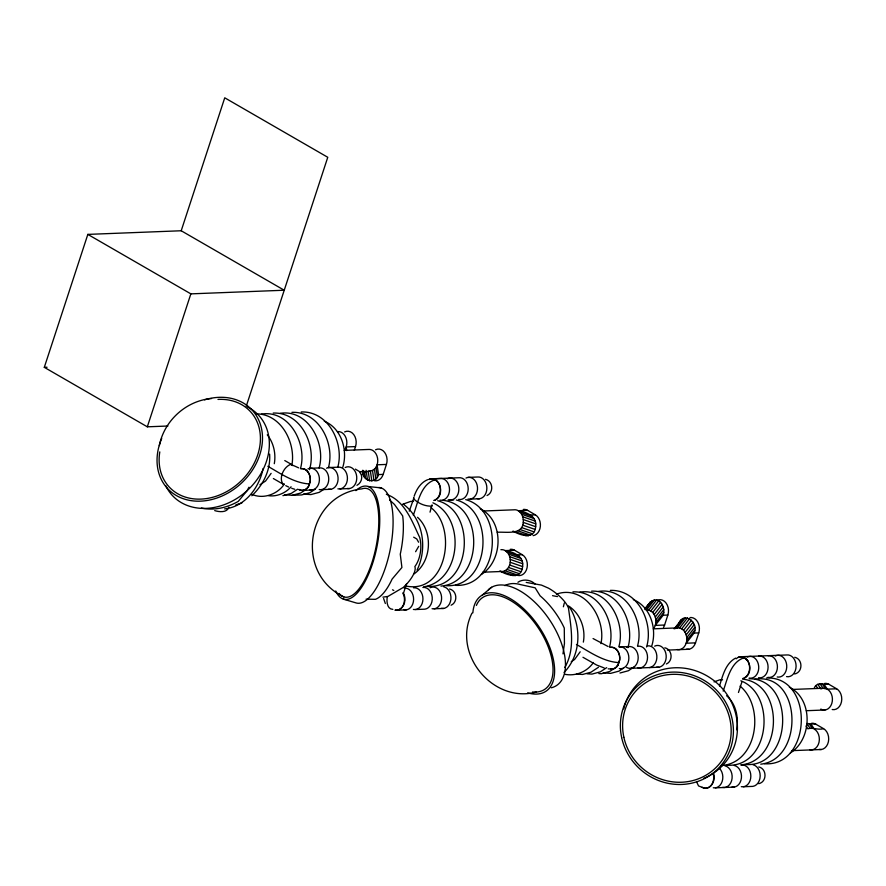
<?xml version="1.0" encoding="UTF-8"?>
<svg xmlns="http://www.w3.org/2000/svg" width="886" height="886" viewBox="0 0 886 886"><rect width="100%" height="100%" fill="white"/><g stroke="black" fill="none" stroke-linecap="round" stroke-linejoin="round"><path stroke-width="1.33" d="M482.859 572.212L502.949 571.437C512.019 569.277 512.584 555.157 505.186 550.594A10.931 8.384 87.8 0 0 500.878 549.708M499.892 570.972C507.899 575.612 521.444 579.721 522.618 566.575C524.268 556.33 513.515 551.878 505.186 550.594L514.522 550.228L522.242 554.691A10.931 8.384 87.8 0 1 527.07 567.782A10.931 8.384 87.8 0 1 517.823 575.457M497.256 532.276C505.939 531.589 522.308 535.465 523.283 522.408C523.681 518.011 522.12 513.149 518.244 510.713A10.931 8.384 87.8 0 0 513.946 509.815L483.125 511.012M512.95 531.079C520.968 535.731 534.502 539.84 535.687 526.694C537.337 516.449 526.572 511.986 518.244 510.713L527.58 510.347L535.31 514.81A10.931 8.384 87.8 0 1 540.349 526.505A10.931 8.384 87.8 0 1 533.073 535.642M656.969 600.387A10.931 8.384 87.8 0 1 666.106 603.078A10.931 8.384 87.8 0 1 667.856 615.05L664.589 625.018L655.252 625.383C657.467 619.203 654.078 609.646 646.492 610.055L654.422 599.9C662.008 599.49 665.397 609.059 663.182 615.227L655.252 625.383A10.931 8.384 87.8 0 1 654.145 627.809M677.281 649.549A10.931 8.384 87.8 0 0 686.163 643.225C688.367 637.045 684.989 627.487 677.391 627.897L653.281 628.838M689.995 617.564A10.931 8.384 87.8 0 1 698.755 632.892L695.499 642.859L686.163 643.225L694.092 633.069C699.619 622.537 682.862 610.443 678.643 624.154M269.621 454.064C270.817 469.912 263.197 485.074 251.812 495.75M387.171 597.419C386.595 601.749 387.082 609.18 392.841 609.358M562.987 653.868L564.437 643.657L564.282 628.041A52.772 27.699 55.8 0 0 540.117 595.835L535.155 587.839L520.791 584.682A52.772 27.699 55.8 0 0 504.909 585.657M228.809 507.301C227.104 512.861 219.13 512.019 214.7 510.602M274.295 463.688C276.1 453.743 273.641 442.756 267.262 434.838M291.882 465.216C296.013 442.712 281.05 413.507 255.777 413.862M300.432 468.705C307.52 444.473 289.667 409.609 261.492 414.061M309.502 469.635C316.789 445.569 301.074 412.034 273.22 413.053M319.104 467.985C326.192 443.742 308.339 408.889 280.164 413.33M328.44 467.62C335.063 443.82 319.204 411.27 291.893 412.333M337.776 467.254C344.399 443.454 328.54 410.905 301.229 411.968M342.782 467.265C348.032 450.354 341.531 428.204 324.254 421.171M583.353 642.117C585.867 628.562 580.186 613.3 568.303 605.836M600.941 643.646C606.456 618.683 584.472 584.228 556.452 594.141M609.49 647.145C616.113 623.345 600.254 590.796 572.943 591.848M618.827 646.78C625.915 622.537 608.062 587.684 579.887 592.136M627.897 647.699C635.184 623.633 619.469 590.109 591.615 591.128M637.499 646.049C644.587 621.817 626.734 586.964 598.559 591.405M646.57 646.979C653.857 622.913 638.142 589.378 610.288 590.397M651.841 645.706C657.091 628.794 650.59 606.633 633.313 599.612M299.036 489.46A10.898 8.052 89.6 0 0 308.561 486.403L310.233 481.231A10.898 8.052 89.6 0 0 301.45 468.661M610.21 668.941A10.931 8.384 87.8 0 0 616.423 667.003L617.985 665.043L619.679 659.882A10.909 8.052 89.6 0 0 610.897 647.323M298.66 489.471A10.931 8.384 87.8 0 0 308.538 486.392L310.244 481.231A10.931 8.384 87.8 0 0 300.886 468.639M616.423 667.003L617.996 665.043L619.691 659.882A10.931 8.384 87.8 0 0 610.332 647.289M736.654 729.809C738.824 717.915 736.133 703.872 726.609 695.743M418.713 546.33L415.6 551.712M159.347 445.603C164.076 420.761 186.259 400.561 211.521 398.545M263.109 468.484C259.321 487.555 245.112 506.814 224.59 508.907M167.919 426.011L147.32 426.819L44.3 367.336L87.836 234.391L181.209 230.759L284.229 290.231L190.855 293.864L87.836 234.391M181.209 230.759L224.745 97.814L327.765 157.287L246.242 406.242M147.32 426.819L190.855 293.864M354.3 450.321L355.53 446.588A10.931 8.384 87.8 0 0 353.78 434.616A10.931 8.384 87.8 0 0 344.643 431.914M374.291 480.721A10.931 8.384 87.8 0 0 383.173 474.398L386.429 464.43A10.931 8.384 87.8 0 0 384.679 452.458A10.931 8.384 87.8 0 0 375.553 449.767M409.254 511.178L414.028 497.611M413.319 515.176C417.871 503.093 420.595 484.011 435.292 479.725L437.197 481.22A10.898 8.207 83.9 0 1 440.408 492.749A10.898 8.207 83.9 0 1 433.73 500.457M403.584 592.889L406.563 583.774M430.02 512.141L432.014 504.876M719.498 685.985C722.655 675.963 725.446 663.548 735.579 658.099M723.186 691.113C727.384 679.44 730.529 661.654 744.517 657.667L747.939 661.233A10.931 8.384 87.8 0 1 744.406 677.845M738.459 692.487L741.87 682.065M414.139 496.282C416.442 489.46 420.706 482.471 427.65 479.691M471.972 613.156C451.672 653.392 492.705 703.794 536.218 692.066M417.04 570.141C427.65 548.29 423.397 519.163 403.374 504.189M345.086 449.379L346.193 446.943A10.931 8.384 87.8 0 0 337.433 431.626M359.694 471.618C365.929 471.717 375.088 472.592 377.093 464.796A10.931 8.384 87.8 0 0 368.332 449.468L344.222 450.398M362.452 471.241C361.831 480.888 376.118 484.963 378.499 474.586L377.093 464.796L386.429 464.43M647.732 606.312L650.402 601.915L654.422 599.9M271.127 473.368L265.534 481.065L259.952 484.742M580.186 651.797L574.593 659.494L571.248 661.698M248.955 487.222L247.006 490.8L238.279 501.376A52.772 42.439 -43 0 1 201.377 508.032M563.385 606.788L564.282 603.078M564.814 667.457C575.324 649.372 571.105 627.731 568.48 608.117A22.017 7.908 38.1 0 0 548.467 588.16L541.479 585.103L526.218 582.412M648.84 603.875L644.875 608.959L650.402 601.915M645.163 609.701L652.306 600.564M648.685 610.133L656.615 599.977M650.789 610.952L658.73 600.797M652.683 612.447L660.613 602.292M654.211 614.519L662.152 604.363M655.297 617.021L663.226 606.877M655.85 619.801L663.78 609.646M655.828 622.648L663.769 612.492M674.168 628.905L681.312 619.768M675.464 628.207L677.048 626.18M683.206 618.406L675.276 628.562L677.391 627.897L685.332 617.741M679.584 627.975L687.525 617.83M681.699 628.794L689.629 618.638M683.582 630.289L691.523 620.134M685.122 632.36L693.051 622.205M686.207 634.863L694.137 624.719M686.761 637.643L694.69 627.487M686.739 640.489L694.668 630.345M814.367 687.58C817.39 681.511 823.925 684.8 828.919 684.324L836.639 688.787A10.931 8.384 87.8 0 1 841.467 701.878A10.931 8.384 87.8 0 1 832.22 709.542M284.351 484.066C277.562 494.277 263.386 499.494 251.956 494.388M291.095 486.802C285.669 493.059 276.93 496.88 268.613 495.706M593.41 662.495C587.219 671.776 575.535 676.516 564.626 674.257M432.158 505.629L431.67 506.127C425.191 506.427 418.247 503.414 413.673 498.862L413.529 498.109M564.039 672.474C580.884 655.407 581.98 626.823 569.432 606.921M482.316 595.038L491.619 587.274M517.922 582.279C522.873 578.802 530.758 579.599 534.956 583.952M414.116 573.851C431.726 561.514 433.332 531.711 417.55 517.313M481.386 574.46C503.314 560.639 504.245 520.724 480.278 508.763M790.445 752.89C812.373 739.068 813.315 699.154 789.337 687.193M356.936 485.34C360.547 483.479 362.573 479.093 361.399 475.151M487.034 495.54C494.011 492.383 492.981 481.065 485.495 479.315M451.118 605.227C458.095 602.059 457.054 590.752 449.579 589.002M666.383 664.002C673.36 660.834 672.319 649.527 664.832 647.777M297.641 489.205L291.261 493.413L282.911 495.662M305.914 489.548L300.598 493.048L292.247 495.296L284.816 494.809M315.25 489.183L309.934 492.694L301.583 494.942L292.247 495.296M323.523 489.526L319.27 492.328L310.92 494.576L303.488 494.089M598.427 667.302L590.984 672.208L582.634 674.456L576.443 674.058M606.7 667.645L600.32 671.854L591.97 674.102L587.019 673.77M613.909 668.686L609.657 671.488L601.306 673.737L598.825 673.57M623.246 668.321L618.993 671.123L610.642 673.371L603.211 672.884M633.645 667.258L628.329 670.757L619.978 673.006M402.665 504.267L410.75 501.398L413.507 501.41M714.038 681.888L719.809 679.828L722.566 679.85M754.85 679.197C802.295 672.053 804.211 759.612 760.742 764.175M235.864 504.876L241.856 502.982M794.62 673.991C802.993 672.33 803.015 659.106 794.72 657.257M819.162 749.423A10.931 8.384 87.8 0 0 828.399 741.759A10.931 8.384 87.8 0 0 823.581 728.669C818.177 730.308 812.96 727.229 807.822 728.801L805.983 726.011M758.704 783.678C767.077 782.017 767.099 768.782 758.793 766.944M382.918 597.142L387.946 596.422L403.374 587.374A22.017 8.151 -43.9 0 0 414.847 566.586A22.017 12.027 -83.5 0 0 419.709 537.514C411.968 521.201 404.924 500.834 386.329 494.255M428.979 479.481A10.898 8.207 83.9 0 1 433.188 478.894L440.098 478.484A10.931 8.384 87.8 0 1 449.523 489.648A10.931 8.384 87.8 0 1 439.977 500.136M44.3 367.336L47.047 367.236M355.53 446.588L346.193 446.943L346.714 450.62M310 468.284L319.337 467.919A10.931 8.384 87.8 0 1 328.75 479.093A10.931 8.384 87.8 0 1 319.215 489.57M328.673 467.553L338.009 467.188A10.931 8.384 87.8 0 1 347.434 478.362A10.931 8.384 87.8 0 1 337.887 488.839M378.499 474.586L383.173 474.398M430.995 478.839L458.771 477.753A10.931 8.384 87.8 0 1 468.196 488.928A10.931 8.384 87.8 0 1 458.649 499.405M468.107 477.388L477.443 477.022A10.931 8.384 87.8 0 1 486.868 488.197A10.931 8.384 87.8 0 1 477.332 498.674M302.957 490.368L312.06 490.013M321.408 489.648L330.744 489.282M340.08 488.917L349.416 488.563M470.178 499.117L479.514 498.763M530.636 514.987L535.31 514.81M517.579 554.88L522.242 554.691M513.382 574.726L511.045 574.815L513.16 575.634M397.138 610.244L406.253 609.889M415.589 609.535L424.926 609.169A10.931 8.384 87.8 0 0 432.213 597.175A10.931 8.384 87.8 0 0 422.855 587.44M434.262 608.804L443.598 608.438M663.182 615.227L667.856 615.05M694.092 633.069L698.755 632.892M628.772 646.57L619.436 646.935A10.931 8.384 87.8 0 1 628.861 658.11A10.931 8.384 87.8 0 1 619.325 668.587M667.413 650.102L688.799 649.272M740.22 656.77L786.668 654.964A10.931 8.384 87.8 0 1 796.093 666.139A10.931 8.384 87.8 0 1 786.547 676.616M630.843 668.31L658.863 667.213M792.195 689.452L823.005 688.256L827.302 689.142L836.639 688.787M806.315 710.716L825.076 709.985M809.937 728.137L806.88 723.497L815.851 724.205L823.581 728.669M791.918 750.652L821.355 749.501M715.478 787.831L734.151 787.111M743.487 786.746L752.823 786.38A10.931 8.384 87.8 0 0 760.177 775.815A10.931 8.384 87.8 0 0 752.945 764.729M448.094 499.948L453.621 499.981M442.9 500.335C485.45 504.798 483.091 582.778 440.962 586.089M455.482 585.347C499.438 587.684 505.552 510.447 465.726 499.626M446.145 585.701C490.102 588.049 496.215 510.812 456.39 499.992M427.473 586.432C471.43 588.769 477.532 511.532 437.706 500.723M423.663 586.831C461.241 581.15 466.114 518.033 432.911 502.783M766.49 678.011C814.611 675.952 811.809 766.955 764.552 763.776M749.202 678.754C796.093 678.61 792.505 767.686 745.879 764.507M742.623 679.13C785.173 683.593 782.814 761.572 740.685 764.895M727.196 765.227C769.712 767.608 777 694.812 740.84 680.791M720.628 765.604C757.364 763.931 765.426 707.194 740.076 686.107M309.646 483.955C294.163 483.191 280.829 473.622 267.827 466.291M619.092 662.617C603.277 661.82 589.722 651.886 576.432 644.465M366.095 599.157L375.365 599.335A52.772 19.835 -78.6 0 0 392.11 579.09L401.912 567.494L400.273 554.16A52.772 19.835 -78.6 0 0 402.676 515.929L394.447 504.433L389.618 499.981M513.825 531.467L528.41 535.831M500.767 571.359L515.353 575.712M552.543 595.669L557.504 596.588M713.651 773.478A10.898 8.506 -88.2 0 1 704.193 788.13L698.545 785.926L696.551 781.74M608.173 668.819L609.269 668.93M367.911 486.492L381.013 487.898M292.834 465.615L290.652 464.386C283.819 466.889 278.614 477.698 282.878 484.033L284.118 484.321M343.325 599.124L355.917 602.879A58.897 22.128 -78.6 0 0 390.261 549.287A58.897 22.128 -78.6 0 0 378.743 487.488M413.673 537.182L416.741 538.943L418.602 542.221M294.728 489.282L291.715 488.297M604.174 667.933L596.621 665.032L582.977 657.29M520.137 512.208L532.53 516.483M521.666 514.279L534.07 518.554M522.751 516.782L535.144 521.068M523.305 519.561L535.698 523.836M523.283 522.408L535.687 526.694M522.707 525.143L535.1 529.418M521.599 527.569L533.992 531.855M520.038 529.529L532.431 533.815M518.133 530.891L530.526 535.166M507.069 552.089L519.462 556.375M508.608 554.16L521.001 558.446M509.694 556.674L522.087 560.949M510.236 559.443L522.64 563.729M510.225 562.3L522.618 566.575M509.649 565.024L522.042 569.31M508.531 567.461L520.935 571.736M506.98 569.421L519.373 573.696M505.075 570.772L517.468 575.047M298.648 467.852L293.122 465.371M608.095 646.514L593.066 638.551M405.4 585.89C446.19 595.193 457.996 528.765 431.017 507.667M428.868 479.492A10.931 8.384 87.8 0 1 433.176 478.916L437.186 481.22A10.931 8.384 87.8 0 1 435.181 499.903M355.386 469.115L359.417 471.529L361.233 474.708M524.113 534.934L526.218 535.753M747.939 661.233L746.411 659.162L742.402 656.847A10.909 8.207 83.9 0 0 738.204 657.412M702.066 787.289L704.182 788.108A10.931 8.384 87.8 0 0 713.108 773.423M433.199 478.916L435.292 479.725M744.517 657.667L742.413 656.847A10.931 8.384 87.8 0 0 736.188 658.785M288.659 487.056L285.757 485.661M392.52 589.799L393.794 590.464M284.771 460.554L291.893 464.663M273.364 478.54L282.878 484.033M343.812 596.898C293.543 572.965 306.456 494.831 361.876 488.873A55.408 20.821 -78.6 0 1 375.531 549.309A55.408 20.821 -78.6 0 1 339.061 593.376M824.246 684.501L827.302 689.142A10.931 8.384 87.8 0 1 831.766 703.584A10.931 8.384 87.8 0 1 820.779 709.088M822.13 683.693L825.198 688.333M819.949 683.604L823.005 688.256L820.89 688.909L817.822 684.269M815.917 685.631L817.756 688.411M811.188 724.394L814.245 729.034A10.931 8.384 87.8 0 1 819.063 742.125A10.931 8.384 87.8 0 1 809.826 749.789M809.073 723.574L812.13 728.214M385.332 603.488L383.627 598.537M375.985 467.221L377.392 477.011M374.435 469.181L375.83 478.972M372.53 470.532L373.925 480.323M371.81 480.987L370.403 471.197L368.222 471.119L369.617 480.91M366.106 470.3L367.513 480.09M364.567 471.252L365.619 478.595M363.205 470.411L364.08 476.524M362.474 470.344L363.005 474.021M811.554 723.308A10.931 8.384 87.8 0 1 815.851 724.205M824.611 683.427A10.931 8.384 87.8 0 1 828.919 684.324M746.422 659.151A10.909 8.207 83.9 0 1 749.634 670.691A10.909 8.207 83.9 0 1 742.955 678.399M775.217 655.994A10.931 8.384 87.8 0 1 786.69 665.076A10.931 8.384 87.8 0 1 777.21 676.982M767.996 655.695A10.931 8.384 87.8 0 1 777.421 666.859A10.931 8.384 87.8 0 1 767.874 677.347M758.66 656.05A10.931 8.384 87.8 0 1 768.084 667.224A10.931 8.384 87.8 0 1 758.538 677.701M747.208 657.08A10.931 8.384 87.8 0 1 758.682 666.161A10.931 8.384 87.8 0 1 749.202 678.067M734.261 765.46A10.931 8.384 87.8 0 1 741.416 777.963A10.931 8.384 87.8 0 1 731.958 787.023M724.925 765.814A10.931 8.384 87.8 0 1 732.08 778.329A10.931 8.384 87.8 0 1 722.622 787.388M719.598 768.494A10.931 8.384 87.8 0 1 722.168 781.43A10.931 8.384 87.8 0 1 713.285 787.754M741.416 765.017A10.931 8.384 87.8 0 1 750.841 776.18A10.931 8.384 87.8 0 1 741.294 786.668M623.689 708.878A58.897 56.139 41.7 0 1 716.497 682.674A58.897 56.139 41.7 0 1 703.683 778.373M695.499 642.859A10.931 8.384 87.8 0 1 686.617 649.183M664.589 625.018A10.931 8.384 87.8 0 1 663.481 627.443M618.007 665.054A10.909 8.052 89.6 0 1 610.498 668.93M647.456 645.85A10.931 8.384 87.8 0 1 656.814 655.585A10.931 8.384 87.8 0 1 649.516 667.579M638.108 646.215A10.931 8.384 87.8 0 1 647.533 657.379A10.931 8.384 87.8 0 1 637.998 667.867M654.665 646.149A10.931 8.384 87.8 0 1 666.15 655.23A10.931 8.384 87.8 0 1 656.67 667.136M626.657 647.234A10.931 8.384 87.8 0 1 638.197 657.744A10.931 8.384 87.8 0 1 626.546 667.413M476.391 605.448A55.408 29.083 55.8 0 1 538.965 628.949A55.408 29.083 55.8 0 1 532.475 691.977M488.385 589.711A58.897 30.91 55.8 0 1 550.815 621.739A58.897 30.91 55.8 0 1 551.28 687.802M472.847 612.868A57.69 30.279 55.8 0 1 511.012 599.08A57.69 30.279 55.8 0 1 553.75 661.443A57.69 30.279 55.8 0 1 527.668 692.863M402.798 592.978A10.931 8.384 87.8 0 1 403.34 605.105A10.931 8.384 87.8 0 1 394.957 610.166A10.909 8.506 -88.2 0 0 403.606 605.127A10.909 8.506 -88.2 0 0 403.407 593.033M510.214 549.342A10.931 8.384 87.8 0 1 514.522 550.228M523.283 509.45A10.931 8.384 87.8 0 1 527.58 510.347M430.075 587.739A10.931 8.384 87.8 0 1 441.549 596.821A10.931 8.384 87.8 0 1 432.069 608.726M443.72 586.787A10.931 8.384 87.8 0 1 450.874 599.301A10.931 8.384 87.8 0 1 441.405 608.361M413.518 587.795A10.931 8.384 87.8 0 1 422.943 598.969A10.931 8.384 87.8 0 1 413.397 609.446M404.182 588.16A10.931 8.384 87.8 0 1 413.607 599.335A10.931 8.384 87.8 0 1 404.06 609.812M447.319 478.772A10.931 8.384 87.8 0 1 458.793 487.865A10.931 8.384 87.8 0 1 449.313 499.77M465.992 478.052A10.931 8.384 87.8 0 1 477.465 487.134A10.931 8.384 87.8 0 1 467.996 499.039M355.906 490.645A57.69 21.685 -78.6 0 1 376.871 547.127A57.69 21.685 -78.6 0 1 335.716 590.984M307.874 468.938A10.931 8.384 87.8 0 1 319.359 478.019A10.931 8.384 87.8 0 1 309.878 489.936M326.546 468.218A10.931 8.384 87.8 0 1 338.031 477.299A10.931 8.384 87.8 0 1 328.551 489.205M345.219 467.487A10.931 8.384 87.8 0 1 356.704 476.568A10.931 8.384 87.8 0 1 347.223 488.474M217.978 399.409A55.408 44.555 -43 0 1 259.753 446.588A55.408 44.555 -43 0 1 201.565 499.073A55.408 44.555 -43 0 1 159.79 451.893M247.404 406.918A58.897 47.357 -43 0 1 248.645 489.227A58.897 47.357 -43 0 1 165.704 485.583M204.555 399.841A57.69 46.393 -43 0 1 262.356 441.97A57.69 46.393 -43 0 1 196.725 501.166A57.69 46.393 -43 0 1 161.717 438.47M623.844 737.207A55.408 52.817 41.7 0 0 713.374 769.945A55.408 52.817 41.7 0 0 693.45 677.724A55.408 52.817 41.7 0 0 623.844 737.207M621.662 737.573A57.69 54.987 41.7 0 0 714.869 771.662A57.69 54.987 41.7 0 0 694.126 675.641A57.69 54.987 41.7 0 0 621.662 737.573"/></g></svg>
